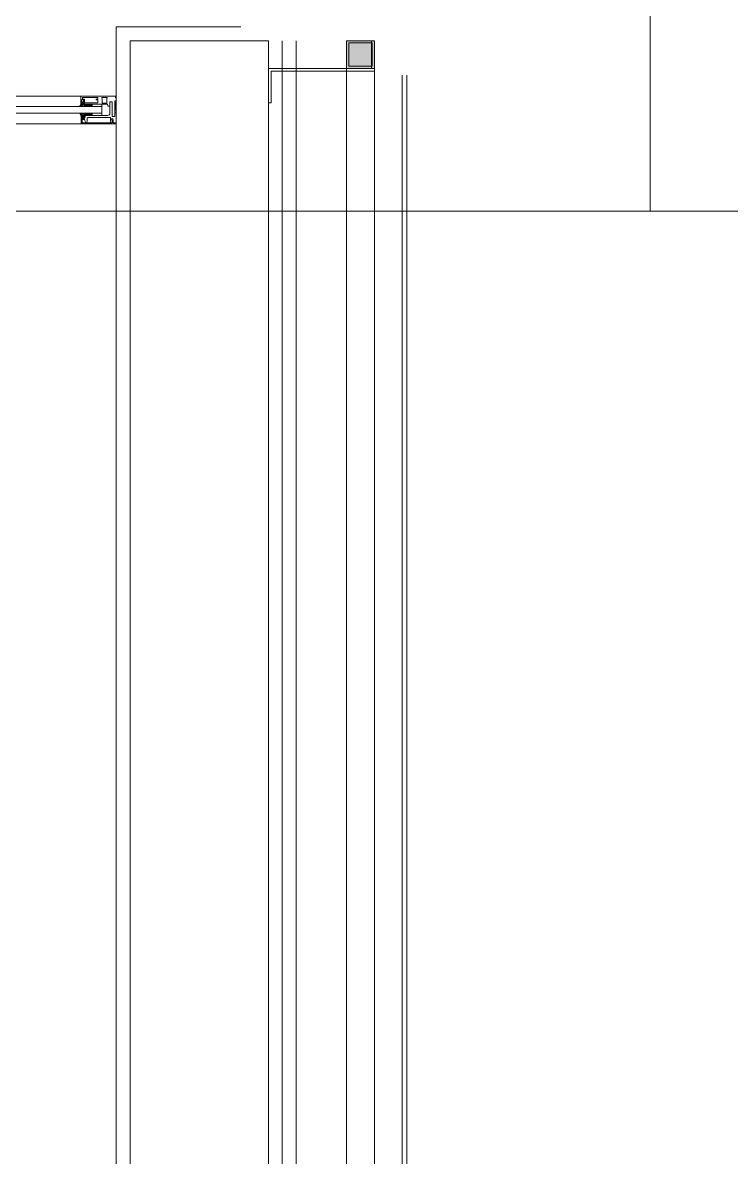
# Model space of a CAD drawing. Extents: x -9058 to 11890, y 0 to 4205.
# Drawn here: x 3889.6 to 3991.9, y 2614.5 to 2778.5 of the extents above; entities that cross this region are included whole.
import ezdxf
from ezdxf.enums import TextEntityAlignment as Align

# ---------------------------------------------------------------- set-up
doc = ezdxf.new("R2010")
doc.units = 0
doc.header["$MEASUREMENT"] = 0
doc.layers.get('0').update_dxf_attribs({"color": 9, "lineweight": 9})
for name, color, linetype, lineweight in [('10', 9, 'Continuous', 9), ('M-TEFRIS2-015', 129, 'Continuous', 9), ('M-TEFRIS2-015 @ 20', 129, 'Continuous', 9)]:
    doc.layers.add(name, color=color, linetype=linetype, lineweight=lineweight)
doc.styles.add('Arial', font='arial.ttf', dxfattribs={"height": 2.5})
doc.styles.add('MuuM_TEXT-STANDART', font='ARIALN.TTF')
pattern_1 = [(45, (3387.24087, 5075.93023), (0.0883883476, -0.0883883476), []), (315, (3387.24087, 5075.93023), (-0.0883883476, -0.0883883476), [])]

# ---------------------------------------------------------------- blocks, each defined once
blk = doc.blocks.new('p-s-profil')
at = {"layer": '10'}
blk.add_lwpolyline([(9, 15.3), (4.6, 15.3), (4.6, 0.4), (0, 0.4), (0, 0), (5, 0), (5, 14.9), (9, 14.9), (9, 15.3)], dxfattribs=at)
blk.add_lwpolyline([(9, 15.3), (4.6, 15.3), (4.6, 0.4), (0, 0.4), (0, 0), (5, 0), (5, 14.9), (9, 14.9), (9, 15.3)], dxfattribs=at)
blk = doc.blocks.new('p-kutu_profil_40x40')
h = blk.add_hatch(color=256)
h.dxf.hatch_style = 1
h.paths.add_polyline_path([(0, 0), (4, 0), (4, 4), (0, 4)])
h = blk.add_hatch(color=255)
h.dxf.hatch_style = 1
h.paths.add_polyline_path([(0, 0), (4, 0), (4, 4), (0, 4)])
blk.add_lwpolyline([(0, 0), (4, 0), (4, 4), (0, 4)], close=True)
at = {"layer": '10'}
for points in [[(0, 4), (4, 4), (4, 0), (0, 0)], [(0, 4), (4, 4), (4, 0), (0, 0)], [(0, 0), (4, 0), (4, 4), (0, 4)], [(0.3, 3.7), (3.7, 3.7), (3.7, 0.3), (0.3, 0.3)], [(0.3, 3.7), (3.7, 3.7), (3.7, 0.3), (0.3, 0.3)]]:
    blk.add_lwpolyline(points, close=True, dxfattribs=at)
blk = doc.blocks.new('profil')
at = {"layer": '10'}
h = blk.add_hatch(dxfattribs=at)
h.set_pattern_fill('NET', color=256, angle=495, style=0)
h.set_pattern_definition(pattern_1)
h.paths.add_polyline_path([(2783.08, 2903.22), (2783.02, 2903.22), (2782.98, 2903.33), (2782.98, 2903.38), (2783.01, 2903.38), (2783.01, 2903.5), (2782.72, 2903.5), (2782.72, 2903.38), (2782.75, 2903.38), (2782.71, 2903.22), (2782.62, 2903.23), (2782.45, 2902.86), (2782.56, 2902.86), (2782.56, 2902.9), (2782.72, 2903.1, 0.2599), (2782.8, 2902.86), (2783.04, 2902.86, 0.382682)])
h.paths.add_polyline_path([(2782.84, 2903.1), (2783.03, 2903.1, -2.16717)], flags=16)
h = blk.add_hatch(dxfattribs=at)
h.set_pattern_fill('NET', color=256, angle=495, style=0)
h.set_pattern_definition([(45, (3390.96807, 5084.14935), (0.0883883476, -0.0883883476), []), (315, (3390.96807, 5084.14935), (-0.0883883476, -0.0883883476), [])])
h.paths.add_polyline_path([(2784.25, 2903.18), (2784.25, 2902.86), (2783.21, 2902.86), (2783.21, 2903.18)])
h = blk.add_hatch(dxfattribs=at)
h.set_pattern_fill('NET', color=256, angle=495, style=0)
h.set_pattern_definition([(45, (3412.02047, 5081.69331), (0.0883883476, -0.0883883476), []), (315, (3412.02047, 5081.69331), (-0.0883883476, -0.0883883476), [])])
h.paths.add_polyline_path([(2787.7, 2903.43), (2787.7, 2902.36), (2787.52, 2902.36), (2787.52, 2903.43)])
h = blk.add_hatch(dxfattribs=at)
h.set_pattern_fill('NET', color=256, angle=495, style=0)
h.set_pattern_definition(pattern_1)
h.paths.add_polyline_path([(2783.08, 2901.46), (2783.02, 2901.46), (2782.98, 2901.35), (2782.98, 2901.3), (2783.01, 2901.3), (2783.01, 2901.18), (2782.72, 2901.18), (2782.72, 2901.3), (2782.75, 2901.3), (2782.71, 2901.46), (2782.62, 2901.45), (2782.45, 2901.82), (2782.56, 2901.82), (2782.56, 2901.78), (2782.72, 2901.59, -0.2599), (2782.8, 2901.82), (2783.04, 2901.82, -0.382682)])
h.paths.add_polyline_path([(2782.84, 2901.58), (2783.03, 2901.58, 2.16717)], flags=16)
h = blk.add_hatch(dxfattribs=at)
h.set_pattern_fill('NET', color=256, angle=495, style=0)
h.set_pattern_definition([(45, (3390.96807, 5077.64021), (0.0883883476, -0.0883883476), []), (315, (3390.96807, 5077.64021), (-0.0883883476, -0.0883883476), [])])
h.paths.add_polyline_path([(2784.25, 2901.82), (2784.25, 2901.53), (2783.21, 2901.53), (2783.21, 2901.82)])
for points in [[(2782.61, 2903.22), (2782.45, 2902.86)], [(2782.72, 2903.1), (2782.56, 2902.9), (2782.56, 2902.86)], [(2782.99, 2903.5), (2782.72, 2903.5)], [(2784.87, 2903.91), (2785.03, 2903.91), (2785.03, 2904.14), (2782.83, 2904.14), (2782.83, 2903.91), (2783.13, 2903.91), (2783.13, 2903.37), (2785.03, 2903.37)], [(2783.21, 2903.18), (2783.21, 2903.18), (2783.21, 2902.84)], [(2784.25, 2902.84), (2784.25, 2903.18)], [(2785.62, 2903.18), (2785.62, 2901.53)], [(2787.52, 2903.43), (2787.7, 2903.43), (2787.7, 2902.36)], [(2782.62, 2901.45), (2782.45, 2901.82)], [(2782.72, 2901.59), (2782.56, 2901.78), (2782.56, 2901.82)], [(2782.78, 2900.5), (2782.78, 2900.95), (2783.09, 2900.95), (2783.09, 2901.24), (2783.18, 2901.24), (2783.08, 2901.46), (2783.02, 2901.46), (2782.98, 2901.35), (2782.98, 2901.3), (2783.01, 2901.3), (2783.01, 2901.06), (2782.72, 2901.06), (2782.72, 2901.3), (2782.75, 2901.3), (2782.71, 2901.46), (2782.62, 2901.45), (2782.63, 2900.34), (2787.59, 2900.34)], [(2783.18, 2901.24), (2783.21, 2901.24), (2783.21, 2901.84)], [(2784.25, 2901.84), (2784.25, 2901.53)], [(2787.52, 2902.36), (2787.7, 2902.36)], [(2783.01, 2901.18), (2782.72, 2901.18)]]:
    blk.add_lwpolyline(points, dxfattribs=at)
for points in [[(2787.52, 2901.37), (2787.52, 2901.89), (2787.7, 2901.89), (2787.7, 2902.03), (2787.52, 2902.03), (2787.52, 2903.67), (2787.7, 2903.67), (2787.7, 2904.1), (2787.58, 2904.1), (2787.58, 2904.34), (2782.61, 2904.34), (2782.61, 2903.22), (2782.72, 2903.22), (2782.76, 2903.4), (2782.71, 2903.4), (2782.71, 2903.77), (2782.99, 2903.77), (2782.99, 2903.22), (2783.14, 2903.22), (2783.18, 2903.18), (2786.43, 2903.18), (2786.5, 2902.88), (2786.8, 2902.88), (2786.8, 2903.49), (2787.12, 2903.49), (2787.12, 2901.37)], [(2785.67, 2903.32), (2786.35, 2903.32), (2786.35, 2904.02), (2786.42, 2904.06), (2786.42, 2904.14), (2785.61, 2904.14), (2785.61, 2904.01), (2785.67, 2903.95)]]:
    blk.add_lwpolyline(points, close=True, dxfattribs=at)
for points in [[(2783.03, 2903.1), (2782.84, 2903.1, 1)], [(2783.21, 2901.53), (2786.47, 2901.53, 0.414214), (2786.8, 2901.86), (2786.8, 2902.88)], [(2785.03, 2903.37), (2785.03, 2903.79), (2784.87, 2903.79, -1), (2784.87, 2903.91, 1)], [(2783.03, 2901.58), (2782.84, 2901.58, -1)], [(2783.09, 2901.24), (2783.21, 2900.66, 0.833203), (2783.52, 2900.66, 0.447088)], [(2787.13, 2900.85), (2787.13, 2900.49), (2782.81, 2900.49), (2782.81, 2900.46, -0.561743), (2782.73, 2900.45, -0.595966), (2782.78, 2900.5, 2.204878)], [(2783.52, 2900.66), (2783.52, 2901.11, -0.414214), (2783.63, 2901.22), (2786.88, 2901.22), (2786.88, 2900.49)], [(2787.59, 2900.34), (2787.59, 2900.49), (2787.25, 2900.49), (2787.25, 2900.97, 1), (2787.04, 2900.97)], [(2787.04, 2900.97, 0.305404), (2787.13, 2900.85, 5.773092)]]:
    blk.add_lwpolyline(points, format="xyb", dxfattribs=at)
for centre, radius, start, end in [((2782.97, 2903.05), 0.253, 168.6676, 234.1258), ((2782.93, 2903.02), 0.125, 139.5402, 40.4598), ((2782.86, 2903.06), 0.273, 305.9738, 36.4289), ((2782.97, 2901.64), 0.253, 125.8742, 191.3324), ((2782.93, 2901.66), 0.125, 319.5402, 220.4598), ((2782.86, 2901.62), 0.273, 323.5711, 54.0262)]:
    blk.add_arc(centre, radius, start, end, dxfattribs=at)
blk = doc.blocks.new('0a_roomno2')
blk.add_lwpolyline([(30, -16), (0, -16), (0, 0), (30, 0)], close=True)
blk.add_lwpolyline([(12, -5), (12, -16)])
at = {"style": 'Arial'}
blk.add_attdef('ODANO', (0, 1.505), '', height=3, dxfattribs=at)
blk.add_attdef('MEKANADI', text='', height=3, dxfattribs=at).set_placement((0.525, -4.75), align=Align.BOTTOM_LEFT)
at = {"style": 'MuuM_TEXT-STANDART', "width": 0.6}
for tag, p in [('YER01', (15, -7)), ('TAVAN01', (20.625, -7)), ('DUVAR01', (26.25, -7)), ('YER02', (15, -10.375)), ('TAVAN02', (20.625, -10.375)), ('DUVAR02', (26.25, -10.375)), ('YER03', (15, -13.75)), ('TAVAN03', (20.625, -13.75)), ('DUVAR03', (26.25, -13.75))]:
    blk.add_attdef(tag, text='', height=2.25, dxfattribs=at).set_placement(p, align=Align.MIDDLE_CENTER)
at = {"style": 'MuuM_TEXT-STANDART'}
blk.add_attdef('M2', text='', height=2.25, dxfattribs=at).set_placement((1.3231, -7.8046), align=Align.MIDDLE_LEFT)
at = {"style": 'MuuM_TEXT-STANDART', "width": 0.6}
blk.add_attdef('TEMIZTAVANYUKSEKLIGI', text='', height=2.25, dxfattribs=at).set_placement((2.7, -13.1619), align=Align.MIDDLE_LEFT)
blk = doc.blocks.new('*U685')
at = {"layer": 'M-TEFRIS2-015 @ 20', "xscale": 20, "yscale": 20, "zscale": 20}
blk.add_blockref('0a_roomno2', (3740.2, 3071.21), dxfattribs=at)

msp = doc.modelspace()

# ---------------------------------------------------------------- linework, layer by layer
at = {"layer": 'M-TEFRIS2-015'}
for p, q in [((3921.06, 2777.87), (3903.06, 2777.87)), ((3903.06, 2777.87), (3903.06, 2309.12)), ((3905.06, 2775.87), (3905.06, 2775.87)), ((3905.06, 2775.87), (3905.06, 2395.87)), ((3925.06, 2311.12), (3925.06, 2775.87)), ((3927.06, 2320.42), (3927.06, 2775.87)), ((3929.06, 2320.42), (3929.06, 2775.87)), ((3936.36, 2316.02), (3936.36, 2775.87)), ((3940.36, 2316.02), (3940.36, 2775.87)), ((3925.06, 2320.02), (3925.06, 2773.79)), ((3944.36, 2319.53), (3944.36, 2770.87)), ((3945.06, 2319.53), (3945.06, 2770.87)), ((3804.01, 2767.87), (3897.97, 2767.87)), ((3900.98, 2766.37), (3801, 2766.37)), ((3900.98, 2765.37), (3801, 2765.37)), ((3804, 2763.87), (3897.98, 2763.87))]:
    msp.add_line(p, q, dxfattribs=at)
msp.add_lwpolyline([(3905.06, 2775.87), (3925.06, 2775.87)], dxfattribs=at)

# ---------------------------------------------------------------- block references
at = {"layer": 'M-TEFRIS2-015', "color": 6}
msp.add_blockref('*U685', (0, 0), dxfattribs=at)
at = {"layer": 'M-TEFRIS2-015', "xscale": -1, "rotation": 270}
msp.add_blockref('p-s-profil', (3925.06, 2766.87), dxfattribs=at)
at = {"layer": 'M-TEFRIS2-015', "rotation": 270}
msp.add_blockref('p-kutu_profil_40x40', (3936.36, 2775.87), dxfattribs=at)
at = {"layer": 'M-TEFRIS2-015'}
msp.add_blockref('profil', (1115.36, -136.47), dxfattribs=at)

doc.saveas('drawing.dxf')
